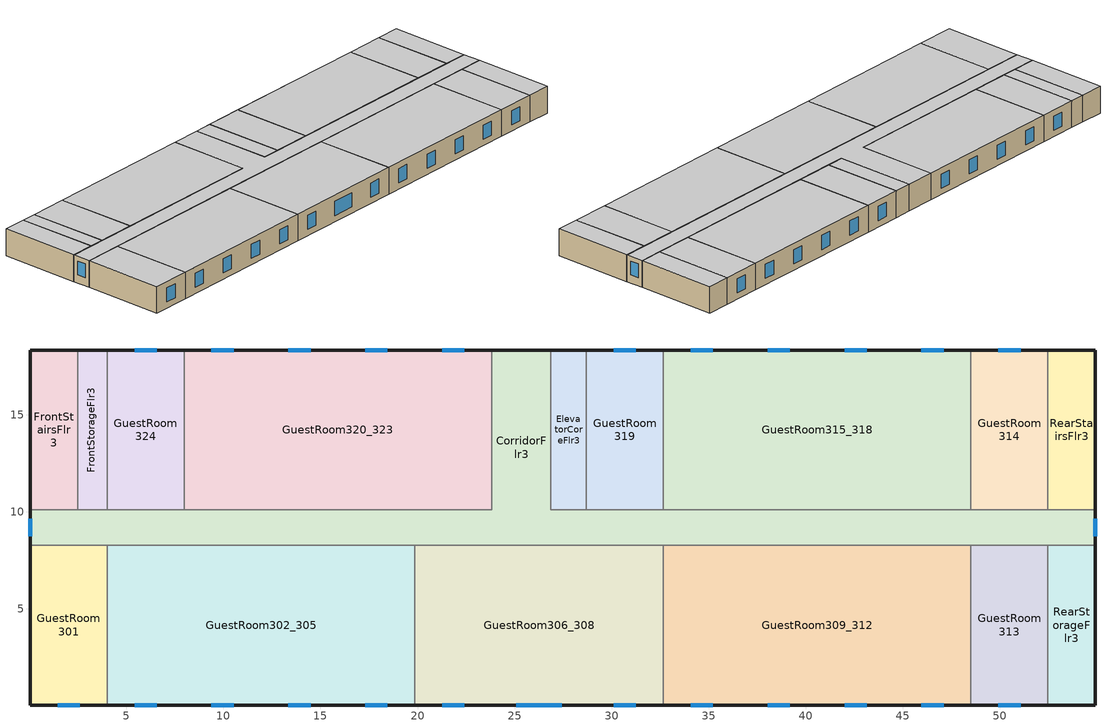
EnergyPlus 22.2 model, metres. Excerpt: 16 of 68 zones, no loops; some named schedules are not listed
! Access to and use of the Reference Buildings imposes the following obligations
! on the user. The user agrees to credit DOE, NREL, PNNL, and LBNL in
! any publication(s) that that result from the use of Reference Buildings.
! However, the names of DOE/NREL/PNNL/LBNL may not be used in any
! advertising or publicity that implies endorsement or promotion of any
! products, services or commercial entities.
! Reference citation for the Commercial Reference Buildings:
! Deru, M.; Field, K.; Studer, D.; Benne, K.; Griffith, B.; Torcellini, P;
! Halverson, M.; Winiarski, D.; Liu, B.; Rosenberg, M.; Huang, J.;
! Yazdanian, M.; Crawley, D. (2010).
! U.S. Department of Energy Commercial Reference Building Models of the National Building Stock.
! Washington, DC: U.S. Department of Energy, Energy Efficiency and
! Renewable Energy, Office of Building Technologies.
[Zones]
CorridorFlr3
 floor to CorridorFlr2 (INT-FLOOR-TOPSIDE): 54.91,8.28 0.05,8.28 0.05,10.11 23.82,10.11 23.82,18.34 26.87,18.34 26.87,10.11 54.91,10.11 z6.1
 wall outside (Steel Frame Res Ext Wall): 0.05,10.11 0.05,8.28 / 54.91,8.28 54.91,10.11 / 26.87,18.34 23.82,18.34 z6.1:8.84
 wall to RearStairsFlr3 (int-walls): 54.91,10.11 52.47,10.11 z6.1:8.84
 wall to GuestRoom320_323 (int-walls): 23.82,18.34 23.82,10.11 7.97,10.11 z6.1:8.84
 wall to GuestRoom324 (int-walls): 7.97,10.11 4.01,10.11 z6.1:8.84
 wall to FrontStorageFlr3 (int-walls): 4.01,10.11 2.49,10.11 z6.1:8.84
 wall to FrontStairsFlr3 (int-walls): 2.49,10.11 0.05,10.11 z6.1:8.84
 wall to GuestRoom301 (int-walls): 0.05,8.28 4.01,8.28 z6.1:8.84
 wall to GuestRoom302_305 (int-walls): 4.01,8.28 19.86,8.28 z6.1:8.84
 wall to GuestRoom306_308 (int-walls): 19.86,8.28 32.66,8.28 z6.1:8.84
 wall to GuestRoom309_312 (int-walls): 32.66,8.28 48.51,8.28 z6.1:8.84
 wall to GuestRoom313 (int-walls): 48.51,8.28 52.47,8.28 z6.1:8.84
 wall to RearStorageFlr3 (int-walls): 52.47,8.28 54.91,8.28 z6.1:8.84
 wall to GuestRoom314 (int-walls): 52.47,10.11 48.51,10.11 z6.1:8.84
 wall to GuestRoom315_318 (int-walls): 48.51,10.11 32.66,10.11 z6.1:8.84
 wall to GuestRoom319 (int-walls): 32.66,10.11 28.7,10.11 z6.1:8.84
 wall to ElevatorCoreFlr3 (int-walls): 28.7,10.11 26.87,10.11 26.87,18.34 z6.1:8.84
 window (Window Non-res Fixed): 0.05,9.66 0.05,8.73 / 54.91,8.73 54.91,9.66 z6.94:8.36
 ceiling to CorridorFlr4 (INT-FLOOR-UNDERSIDE): 0.05,8.28 54.91,8.28 54.91,10.11 26.87,10.11 26.87,18.34 23.82,18.34 23.82,10.11 0.05,10.11 z8.84
ElevatorCoreFlr3
 floor to ElevatorCoreFlr2 (INT-FLOOR-TOPSIDE): 28.7,10.11 26.87,10.11 26.87,18.34 28.7,18.34 z6.1
 wall outside (Steel Frame Res Ext Wall): 28.7,18.34 26.87,18.34 z6.1:8.84
 wall to GuestRoom319 (int-walls): 28.7,10.11 28.7,18.34 z6.1:8.84
 ceiling to ElevatorCoreFlr4 (INT-FLOOR-UNDERSIDE): 26.87,10.11 28.7,10.11 28.7,18.34 26.87,18.34 z8.84
FrontStairsFlr3
 floor to FrontStairsFlr2 (INT-FLOOR-TOPSIDE): 2.49,10.11 0.05,10.11 0.05,18.34 2.49,18.34 z6.1
 wall outside (Steel Frame Res Ext Wall): 2.49,18.34 0.05,18.34 0.05,10.11 z6.1:8.84
 wall to FrontStorageFlr3 (int-walls): 2.49,10.11 2.49,18.34 z6.1:8.84
 ceiling to FrontStairsFlr4 (INT-FLOOR-UNDERSIDE): 0.05,10.11 2.49,10.11 2.49,18.34 0.05,18.34 z8.84
FrontStorageFlr3
 floor to FrontStorageFlr2 (INT-FLOOR-TOPSIDE): 4.01,10.11 2.49,10.11 2.49,18.34 4.01,18.34 z6.1
 wall outside (Steel Frame Res Ext Wall): 4.01,18.34 2.49,18.34 z6.1:8.84
 wall to GuestRoom324 (int-walls): 4.01,10.11 4.01,18.34 z6.1:8.84
 ceiling to FrontStorageFlr4 (INT-FLOOR-UNDERSIDE): 2.49,10.11 4.01,10.11 4.01,18.34 2.49,18.34 z8.84
GuestRoom301
 floor to GuestRoom201 (INT-FLOOR-TOPSIDE): 4.01,0.05 0.05,0.05 0.05,8.28 4.01,8.28 z6.1
 wall outside (Steel Frame Res Ext Wall): 0.05,8.28 0.05,0.05 4.01,0.05 z6.1:8.84
 wall to GuestRoom302_305 (int-walls): 4.01,0.05 4.01,8.28 z6.1:8.84
 window (Window Res Fixed): 1.46,0.05 2.6,0.05 z6.75:8.19
 ceiling to GuestRoom401 (INT-FLOOR-UNDERSIDE): 0.05,0.05 4.01,0.05 4.01,8.28 0.05,8.28 z8.84
GuestRoom302_305
 floor to GuestRoom202_205 (INT-FLOOR-TOPSIDE): 19.86,0.05 4.01,0.05 4.01,8.28 19.86,8.28 z6.1
 wall outside (Steel Frame Res Ext Wall): 4.01,0.05 19.86,0.05 z6.1:8.84
 wall to GuestRoom306_308 (int-walls): 19.86,0.05 19.86,8.28 z6.1:8.84
 window (Window Res Fixed): 5.42,0.05 6.56,0.05 / 9.38,0.05 10.52,0.05 / 13.35,0.05 14.49,0.05 / 17.31,0.05 18.45,0.05 z6.75:8.19
 ceiling to GuestRoom402_405 (INT-FLOOR-UNDERSIDE): 4.01,0.05 19.86,0.05 19.86,8.28 4.01,8.28 z8.84
GuestRoom306_308
 floor to GuestRoom206_208 (INT-FLOOR-TOPSIDE): 32.66,0.05 19.86,0.05 19.86,8.28 32.66,8.28 z6.1
 wall outside (Steel Frame Res Ext Wall): 19.86,0.05 32.66,0.05 z6.1:8.84
 wall to GuestRoom309_312 (int-walls): 32.66,0.05 32.66,8.28 z6.1:8.84
 window (Window Res Fixed): 21.27,0.05 22.41,0.05 / 25.08,0.05 27.44,0.05 / 30.11,0.05 31.25,0.05 z6.75:8.19
 ceiling to GuestRoom406_408 (INT-FLOOR-UNDERSIDE): 19.86,0.05 32.66,0.05 32.66,8.28 19.86,8.28 z8.84
GuestRoom309_312
 floor to GuestRoom209_212 (INT-FLOOR-TOPSIDE): 48.51,0.05 32.66,0.05 32.66,8.28 48.51,8.28 z6.1
 wall outside (Steel Frame Res Ext Wall): 32.66,0.05 48.51,0.05 z6.1:8.84
 wall to GuestRoom313 (int-walls): 48.51,0.05 48.51,8.28 z6.1:8.84
 window (Window Res Fixed): 34.07,0.05 35.21,0.05 / 38.04,0.05 39.17,0.05 / 42,0.05 43.14,0.05 / 45.96,0.05 47.1,0.05 z6.75:8.19
 ceiling to GuestRoom409_412 (INT-FLOOR-UNDERSIDE): 32.66,0.05 48.51,0.05 48.51,8.28 32.66,8.28 z8.84
GuestRoom313
 floor to GuestRoom213 (INT-FLOOR-TOPSIDE): 52.47,0.05 48.51,0.05 48.51,8.28 52.47,8.28 z6.1
 wall outside (Steel Frame Res Ext Wall): 48.51,0.05 52.47,0.05 z6.1:8.84
 wall to RearStorageFlr3 (int-walls): 52.47,0.05 52.47,8.28 z6.1:8.84
 window (Window Res Fixed): 49.92,0.05 51.06,0.05 z6.75:8.19
 ceiling to GuestRoom413 (INT-FLOOR-UNDERSIDE): 48.51,0.05 52.47,0.05 52.47,8.28 48.51,8.28 z8.84
GuestRoom314
 floor to GuestRoom214 (INT-FLOOR-TOPSIDE): 52.47,10.11 48.51,10.11 48.51,18.34 52.47,18.34 z6.1
 wall outside (Steel Frame Res Ext Wall): 52.47,18.34 48.51,18.34 z6.1:8.84
 wall to RearStairsFlr3 (int-walls): 52.47,10.11 52.47,18.34 z6.1:8.84
 wall to GuestRoom315_318 (int-walls): 48.51,18.34 48.51,10.11 z6.1:8.84
 window (Window Res Fixed): 51.06,18.34 49.92,18.34 z6.75:8.19
 ceiling to GuestRoom414 (INT-FLOOR-UNDERSIDE): 48.51,10.11 52.47,10.11 52.47,18.34 48.51,18.34 z8.84
GuestRoom315_318
 floor to GuestRoom215_218 (INT-FLOOR-TOPSIDE): 48.51,10.11 32.66,10.11 32.66,18.34 48.51,18.34 z6.1
 wall outside (Steel Frame Res Ext Wall): 48.51,18.34 32.66,18.34 z6.1:8.84
 wall to GuestRoom319 (int-walls): 32.66,18.34 32.66,10.11 z6.1:8.84
 window (Window Res Fixed): 47.1,18.34 45.96,18.34 / 43.14,18.34 42,18.34 / 39.17,18.34 38.04,18.34 / 35.21,18.34 34.07,18.34 z6.75:8.19
 ceiling to GuestRoom415_418 (INT-FLOOR-UNDERSIDE): 32.66,10.11 48.51,10.11 48.51,18.34 32.66,18.34 z8.84
GuestRoom319
 floor to GuestRoom219 (INT-FLOOR-TOPSIDE): 32.66,10.11 28.7,10.11 28.7,18.34 32.66,18.34 z6.1
 wall outside (Steel Frame Res Ext Wall): 32.66,18.34 28.7,18.34 z6.1:8.84
 window (Window Res Fixed): 31.25,18.34 30.11,18.34 z6.75:8.19
 ceiling to GuestRoom419 (INT-FLOOR-UNDERSIDE): 28.7,10.11 32.66,10.11 32.66,18.34 28.7,18.34 z8.84
GuestRoom320_323
 floor to GuestRoom220_223 (INT-FLOOR-TOPSIDE): 23.82,10.11 7.97,10.11 7.97,18.34 23.82,18.34 z6.1
 wall outside (Steel Frame Res Ext Wall): 23.82,18.34 7.97,18.34 z6.1:8.84
 wall to GuestRoom324 (int-walls): 7.97,18.34 7.97,10.11 z6.1:8.84
 window (Window Res Fixed): 22.41,18.34 21.27,18.34 / 18.45,18.34 17.31,18.34 / 14.49,18.34 13.35,18.34 / 10.52,18.34 9.38,18.34 z6.75:8.19
 ceiling to GuestRoom420_423 (INT-FLOOR-UNDERSIDE): 7.97,10.11 23.82,10.11 23.82,18.34 7.97,18.34 z8.84
GuestRoom324
 floor to GuestRoom224 (INT-FLOOR-TOPSIDE): 7.97,10.11 4.01,10.11 4.01,18.34 7.97,18.34 z6.1
 wall outside (Steel Frame Res Ext Wall): 7.97,18.34 4.01,18.34 z6.1:8.84
 window (Window Res Fixed): 6.56,18.34 5.42,18.34 z6.75:8.19
 ceiling to GuestRoom424 (INT-FLOOR-UNDERSIDE): 4.01,10.11 7.97,10.11 7.97,18.34 4.01,18.34 z8.84
RearStairsFlr3
 floor to RearStairsFlr2 (INT-FLOOR-TOPSIDE): 54.91,10.11 52.47,10.11 52.47,18.34 54.91,18.34 z6.1
 wall outside (Steel Frame Res Ext Wall): 54.91,10.11 54.91,18.34 52.47,18.34 z6.1:8.84
 ceiling to RearStairsFlr4 (INT-FLOOR-UNDERSIDE): 52.47,10.11 54.91,10.11 54.91,18.34 52.47,18.34 z8.84
RearStorageFlr3
 floor to RearStorageFlr2 (INT-FLOOR-TOPSIDE): 54.91,0.05 52.47,0.05 52.47,8.28 54.91,8.28 z6.1
 wall outside (Steel Frame Res Ext Wall): 52.47,0.05 54.91,0.05 54.91,8.28 z6.1:8.84
 ceiling to RearStorageFlr4 (INT-FLOOR-UNDERSIDE): 52.47,0.05 54.91,0.05 54.91,8.28 52.47,8.28 z8.84
[Building]
Ref Bldg Small Hotel Pre1980_v1.3_5.0: North Axis {deg}=0; Terrain=City; Loads Convergence Tolerance Value {W}=0.04; Temperature Convergence Tolerance Value {deltaC}=0.2; Solar Distribution=FullInteriorAndExterior; Maximum Number of Warmup Days=25; Minimum Number of Warmup Days=6
[Site:Location]
USA MN-MINNEAPOLIS: Latitude {deg}=44.87; Longitude {deg}=-93.22; Time Zone {hr}=-6; Elevation {m}=255
[SizingPeriod:DesignDay] Day of Month=21; Humidity Condition Type=Wetbulb; Barometric Pressure {Pa}=98299; Rain Indicator=No; Snow Indicator=No; Daylight Saving Time Indicator=No; Solar Model Indicator=ASHRAEClearSky
Name | Month | Day Type | Maximum Dry-Bulb Temperature {C} | Daily Dry-Bulb Temperature Range {deltaC} | Wetbulb or DewPoint at Maximum Dry-Bulb {C} | Wind Speed {m/s} | Wind Direction {deg} | Sky Clearness
MINNEAPOLIS Ann Htg 99.6% Condns DB | 1 | WinterDesignDay | -26 | 0 | -26 | 3.9 | 310 | 0
MINNEAPOLIS Ann Clg .4% Condns WB=>MDB | 7 | SummerDesignDay | 30.7 | 10.3 | 24.8 | 6.2 | 180 | 1
[Site:WaterMainsTemperature]
Calculation Method=CORRELATION; Annual Average Outdoor Air Temperature {C}=7.21; Maximum Difference In Monthly Average Outdoor Air Temperatures {deltaC}=33.8
[Site:GroundTemperature:BuildingSurface]
19.332, 19.336, 19.402, 19.499, 20.187, 21.576, 22.125, 22.272, 20.641, 19.872, 19.644, 19.476
[Construction]
Steel Frame Res Ext Wall: Wood Siding, Steel Frame Res Wall Insulation, 1/2IN Gypsum
int-walls: 1/2IN Gypsum, 1/2IN Gypsum
INT-FLOOR-TOPSIDE: MAT-CC05 4 HW CONCRETE, CP02 CARPET PAD
INT-FLOOR-UNDERSIDE: CP02 CARPET PAD, MAT-CC05 4 HW CONCRETE
Window Non-res Fixed: NonRes Fixed Assembly Window
Window Res Fixed: Res Fixed Assembly Window
InteriorFurnishings: Std Wood 6inch
[Material] Thermal Absorptance=0.9
Name | Roughness | Thickness {m} | Conductivity {W/m-K} | Density {kg/m3} | Specific Heat {J/kg-K} | Solar Absorptance | Visible Absorptance
Steel Frame Res Wall Insulation | MediumRough | 0.0438366 | 0.049 | 265 | 836.8 | 0.7 | 0.7
Std Wood 6inch | MediumSmooth | 0.15 | 0.12 | 540 | 1210 | 0.7 | 0.7
Wood Siding | MediumSmooth | 0.01 | 0.11 | 544.62 | 1210 | 0.78 | 0.78
1/2IN Gypsum | Smooth | 0.0127 | 0.16 | 784.9 | 830 | 0.92 | 0.92
MAT-CC05 4 HW CONCRETE | Rough | 0.1016 | 1.311 | 2240 | 836.8 | 0.7 | 0.7
[WindowMaterial:SimpleGlazingSystem] U-Factor {W/m2-K}=3.52036; Solar Heat Gain Coefficient=0.41
NonRes Fixed Assembly Window; Res Fixed Assembly Window
[Material:NoMass]
CP02 CARPET PAD: Roughness=VeryRough; Thermal Resistance {m2-K/W}=0.2165; Thermal Absorptance=0.9; Solar Absorptance=0.7; Visible Absorptance=0.8
[Zone] Type=1; Multiplier=1; Floor Area {m2}=autocalculate; Part of Total Floor Area=Yes
CorridorFlr3; ElevatorCoreFlr3; FrontStairsFlr3; FrontStorageFlr3; GuestRoom301; GuestRoom302_305; GuestRoom306_308; GuestRoom309_312; GuestRoom313; GuestRoom314; GuestRoom315_318; GuestRoom319; GuestRoom320_323; GuestRoom324; RearStairsFlr3; RearStorageFlr3
[People] Number of People Schedule=GuestRoom_Occ_Sch; Number of People Calculation Method=Area/Person; Fraction Radiant=0.3; Sensible Heat Fraction=AUTOCALCULATE; Activity Level Schedule=ACTIVITY_SCH; Enable ASHRAE 55 Comfort Warnings=No; Mean Radiant Temperature Calculation Type=ZoneAveraged; Work Efficiency Schedule=WORK_EFF_SCH; Clothing Insulation Calculation Method=ClothingInsulationSchedule; Clothing Insulation Schedule=CLOTHING_SCH; Air Velocity Schedule=AIR_VELO_SCH; Thermal Comfort Model 1 Type=FANGER
Name | Zone or ZoneList or Space or SpaceList | Floor Area per Person {m2/person}
GuestRoom301 People | GuestRoom301 | 23.41
GuestRoom302_305 People | GuestRoom302_305 | 23.41
GuestRoom306_308 People | GuestRoom306_308 | 21.74
GuestRoom309_312 People | GuestRoom309_312 | 23.41
GuestRoom313 People | GuestRoom313 | 23.41
GuestRoom314 People | GuestRoom314 | 23.41
GuestRoom315_318 People | GuestRoom315_318 | 23.41
GuestRoom319 People | GuestRoom319 | 23.41
GuestRoom320_323 People | GuestRoom320_323 | 23.41
GuestRoom324 People | GuestRoom324 | 23.41
[Lights] Design Level Calculation Method=Watts/Area; Return Air Fraction=0; Fraction Radiant=0.7; Fraction Visible=0.2; Fraction Replaceable=1; Return Air Fraction Calculated from Plenum Temperature=No
Name | Zone or ZoneList or Space or SpaceList | Schedule | Watts per Zone Floor Area {W/m2}
CorridorFlr3_Lights | CorridorFlr3 | Corridor_Ltg_Sch | 9.25
FrontStairsFlr3_Lights | FrontStairsFlr3 | Corridor_Ltg_Sch | 8.82
FrontStorageFlr3_Lights | FrontStorageFlr3 | Storage_Ltg_Sch | 4.84
GuestRoom301_Lights | GuestRoom301 | GuestRoom_Ltg_Sch_Base | 18.72
GuestRoom302_305_Lights | GuestRoom302_305 | GuestRoom_Ltg_Sch_Base | 18.72
GuestRoom306_308_Lights | GuestRoom306_308 | GuestRoom_Ltg_Sch_Base | 18.72
GuestRoom309_312_Lights | GuestRoom309_312 | GuestRoom_Ltg_Sch_Base | 18.72
GuestRoom313_Lights | GuestRoom313 | GuestRoom_Ltg_Sch_Base | 18.72
GuestRoom314_Lights | GuestRoom314 | GuestRoom_Ltg_Sch_Base | 18.72
GuestRoom315_318_Lights | GuestRoom315_318 | GuestRoom_Ltg_Sch_Base | 18.72
GuestRoom319_Lights | GuestRoom319 | GuestRoom_Ltg_Sch_Base | 18.72
GuestRoom320_323_Lights | GuestRoom320_323 | GuestRoom_Ltg_Sch_Base | 18.72
GuestRoom324_Lights | GuestRoom324 | GuestRoom_Ltg_Sch_Base | 18.72
RearStairsFlr3_Lights | RearStairsFlr3 | Corridor_Ltg_Sch | 8.82
RearStorageFlr3_Lights | RearStorageFlr3 | Storage_Ltg_Sch | 4.84
[ElectricEquipment] Schedule=GuestRoom_Eqp_Sch; Design Level Calculation Method=Watts/Area; Watts per Zone Floor Area {W/m2}=14.3; Fraction Latent=0; Fraction Radiant=0.5; Fraction Lost=0
Name | Zone or ZoneList or Space or SpaceList
GuestRoom301_PlugMisc_Equip | GuestRoom301
GuestRoom302_305_PlugMisc_Equip | GuestRoom302_305
GuestRoom306_308_PlugMisc_Equip | GuestRoom306_308
GuestRoom309_312_PlugMisc_Equip | GuestRoom309_312
GuestRoom313_PlugMisc_Equip | GuestRoom313
GuestRoom314_PlugMisc_Equip | GuestRoom314
GuestRoom315_318_PlugMisc_Equip | GuestRoom315_318
GuestRoom319_PlugMisc_Equip | GuestRoom319
GuestRoom320_323_PlugMisc_Equip | GuestRoom320_323
GuestRoom324_PlugMisc_Equip | GuestRoom324
[Exterior:Lights]
Exterior Facade Lighting: Schedule=ALWAYS_ON; Design Level {W}=16715; Control Option=AstronomicalClock
[ZoneInfiltration:DesignFlowRate] Design Flow Rate Calculation Method=Flow/ExteriorArea; Flow Rate per Exterior Surface Area {m3/s-m2}=0.001133; Constant Term Coefficient=1; Temperature Term Coefficient=0; Velocity Term Coefficient=0; Velocity Squared Term Coefficient=0
Name | Zone or ZoneList or Space or SpaceList | Schedule
CorridorFlr3_Infiltration | CorridorFlr3 | INFIL_HALF_ON_SCH
ElevatorCoreFlr3_Infiltration | ElevatorCoreFlr3 | INFIL_HALF_ON_SCH
FrontStairsFlr3_Infiltration | FrontStairsFlr3 | INFIL_SCH
FrontStorageFlr3_Infiltration | FrontStorageFlr3 | INFIL_HALF_ON_SCH
GuestRoom301_Infiltration | GuestRoom301 | INFIL_HALF_ON_SCH
GuestRoom302_305_Infiltration | GuestRoom302_305 | INFIL_HALF_ON_SCH
GuestRoom306_308_Infiltration | GuestRoom306_308 | INFIL_HALF_ON_SCH
GuestRoom309_312_Infiltration | GuestRoom309_312 | INFIL_HALF_ON_SCH
GuestRoom313_Infiltration | GuestRoom313 | INFIL_HALF_ON_SCH
GuestRoom314_Infiltration | GuestRoom314 | INFIL_HALF_ON_SCH
GuestRoom315_318_Infiltration | GuestRoom315_318 | INFIL_HALF_ON_SCH
GuestRoom319_Infiltration | GuestRoom319 | INFIL_HALF_ON_SCH
GuestRoom320_323_Infiltration | GuestRoom320_323 | INFIL_HALF_ON_SCH
GuestRoom324_Infiltration | GuestRoom324 | INFIL_HALF_ON_SCH
RearStairsFlr3_Infiltration | RearStairsFlr3 | INFIL_SCH
RearStorageFlr3_Infiltration | RearStorageFlr3 | INFIL_HALF_ON_SCH
[InternalMass] Construction=InteriorFurnishings
Name | Zone or ZoneList | Surface Area {m2}
CorridorFlr3 Internal Mass | CorridorFlr3 | 250.8404
FrontStairsFlr3 Internal Mass | FrontStairsFlr3 | 40.1341
FrontStorageFlr3 Internal Mass | FrontStorageFlr3 | 25.0838
GuestRoom301 Internal Mass | GuestRoom301 | 65.2227
GuestRoom302_305 Internal Mass | GuestRoom302_305 | 260.8908
GuestRoom306_308 Internal Mass | GuestRoom306_308 | 210.7195
GuestRoom309_312 Internal Mass | GuestRoom309_312 | 260.8908
GuestRoom313 Internal Mass | GuestRoom313 | 65.2227
GuestRoom314 Internal Mass | GuestRoom314 | 65.2179
GuestRoom315_318 Internal Mass | GuestRoom315_318 | 260.8717
GuestRoom319 Internal Mass | GuestRoom319 | 65.2179
GuestRoom320_323 Internal Mass | GuestRoom320_323 | 260.8717
GuestRoom324 Internal Mass | GuestRoom324 | 65.2179
RearStairsFlr3 Internal Mass | RearStairsFlr3 | 40.144
RearStorageFlr3 Internal Mass | RearStorageFlr3 | 40.1469
[Zone equipment]
FrontStairsFlr3: FrontStairsFlr3 Unit Heater
FrontStorageFlr3: FrontStorageFlr3 Unit Heater
GuestRoom301: GuestRoom301 PTAC
GuestRoom302_305: GuestRoom302_305 PTAC
GuestRoom306_308: GuestRoom306_308 PTAC
GuestRoom309_312: GuestRoom309_312 PTAC
GuestRoom313: GuestRoom313 PTAC
GuestRoom314: GuestRoom314 PTAC
GuestRoom315_318: GuestRoom315_318 PTAC
GuestRoom319: GuestRoom319 PTAC
GuestRoom320_323: GuestRoom320_323 PTAC
GuestRoom324: GuestRoom324 PTAC
CorridorFlr3: CorridorFlr3 PTAC
RearStairsFlr3: RearStairsFlr3 Unit Heater
RearStorageFlr3: RearStorageFlr3 Unit Heater
[Sizing:Zone] Zone Cooling Design Supply Air Temperature Input Method=SupplyAirTemperature; Zone Cooling Design Supply Air Temperature {C}=14; Zone Heating Design Supply Air Temperature Input Method=SupplyAirTemperature; Zone Heating Design Supply Air Temperature {C}=40; Zone Cooling Design Supply Air Humidity Ratio {kgWater/kgDryAir}=0.0085; Zone Heating Design Supply Air Humidity Ratio {kgWater/kgDryAir}=0.008; Cooling Design Air Flow Method=DesignDay; Heating Design Air Flow Method=DesignDay; Account for Dedicated Outdoor Air System=No; Dedicated Outdoor Air System Control Strategy=NeutralSupplyAir; Dedicated Outdoor Air Low Setpoint Temperature for Design {C}=autosize; Dedicated Outdoor Air High Setpoint Temperature for Design {C}=autosize; Zone Load Sizing Method=Sensible Load Only No Latent Load; Zone Latent Cooling Design Supply Air Humidity Ratio Input Method=HumidityRatioDifference; Zone Cooling Design Supply Air Humidity Ratio Difference {kgWater/kgDryAir}=0.005; Zone Latent Heating Design Supply Air Humidity Ratio Input Method=HumidityRatioDifference; Zone Humidification Design Supply Air Humidity Ratio Difference {kgWater/kgDryAir}=0.005
Name | Design Specification Outdoor Air Object
CorridorFlr3 | SZ DSOA CorridorFlr3
FrontStairsFlr3 | SZ DSOA FrontStairsFlr3
FrontStorageFlr3 | SZ DSOA FrontStorageFlr3
GuestRoom301 | SZ DSOA GuestRoom301
GuestRoom302_305 | SZ DSOA GuestRoom302_305
GuestRoom306_308 | SZ DSOA GuestRoom306_308
GuestRoom309_312 | SZ DSOA GuestRoom309_312
GuestRoom313 | SZ DSOA GuestRoom313
GuestRoom314 | SZ DSOA GuestRoom314
GuestRoom315_318 | SZ DSOA GuestRoom315_318
GuestRoom319 | SZ DSOA GuestRoom319
GuestRoom320_323 | SZ DSOA GuestRoom320_323
GuestRoom324 | SZ DSOA GuestRoom324
RearStairsFlr3 | SZ DSOA RearStairsFlr3
RearStorageFlr3 | SZ DSOA RearStorageFlr3
[ZoneControl:Thermostat] Control Type Schedule=Dual Zone Control Type Sched
Name | Zone or ZoneList | Control 1
CorridorFlr3 Thermostat | CorridorFlr3 | CorridorFlr3 DualSPSched
FrontStairsFlr3 Thermostat | FrontStairsFlr3 | FrontStairsFlr3 DualSPSched
FrontStorageFlr3 Thermostat | FrontStorageFlr3 | FrontStorageFlr3 DualSPSched
GuestRoom301 Thermostat | GuestRoom301 | GuestRoom301 DualSPSched
GuestRoom302_305 Thermostat | GuestRoom302_305 | GuestRoom302_305 DualSPSched
GuestRoom306_308 Thermostat | GuestRoom306_308 | GuestRoom306_308 DualSPSched
GuestRoom309_312 Thermostat | GuestRoom309_312 | GuestRoom309_312 DualSPSched
GuestRoom313 Thermostat | GuestRoom313 | GuestRoom313 DualSPSched
GuestRoom314 Thermostat | GuestRoom314 | GuestRoom314 DualSPSched
GuestRoom315_318 Thermostat | GuestRoom315_318 | GuestRoom315_318 DualSPSched
GuestRoom319 Thermostat | GuestRoom319 | GuestRoom319 DualSPSched
GuestRoom320_323 Thermostat | GuestRoom320_323 | GuestRoom320_323 DualSPSched
GuestRoom324 Thermostat | GuestRoom324 | GuestRoom324 DualSPSched
RearStairsFlr3 Thermostat | RearStairsFlr3 | RearStairsFlr3 DualSPSched
RearStorageFlr3 Thermostat | RearStorageFlr3 | RearStorageFlr3 DualSPSched
[UtilityCost:Charge:Block]
Utility Cost Charge Block=annualEnergyCharge; Tariff=NorthernStatesPow_A-14_GeneralService; Source Variable=totalEnergy; Season=annual; Category Variable=EnergyCharges; Block Size Multiplier Value or Variable=TotalDemand; Block Size 1 Value or Variable=400; Block 1 Cost per Unit Value or Variable=0.0331; Block Size 2 Value or Variable=remaining; Block 2 Cost per Unit Value or Variable=0.0261
[UtilityCost:Charge:Simple]
Name | Utility Cost Charge Simple | Tariff | Source Variable | Season | Category Variable | Cost per Unit Value or Variable
 | WinterBasicDemandCharge | NorthernStatesPow_A-14_GeneralService | TotalDemand | Winter | DemandCharges | 6.61
 | SummerBasicDemandCharge | NorthernStatesPow_A-14_GeneralService | TotalDemand | Summer | DemandCharges | 9.26
 | TaxofSixPercent | NorthernStatesPow_A-14_GeneralService | SubTotal | Annual | Taxes | 0.06
 | SummerBasicEnergyCharge | NorthernStatesPow_A-10_SmallGeneral | TotalEnergy | Summer | EnergyCharges | 0.0758
 | WinterBasicEnergyCharge | NorthernStatesPow_A-10_SmallGeneral | TotalEnergy | Winter | EnergyCharges | 0.0658
 | TaxofSixPercent | NorthernStatesPow_A-10_SmallGeneral | SubTotal | Annual | Taxes | 0.06
 | MonthlyRateGasCharge | MN_EIAMonthlyRateGas | totalEnergy | Annual | EnergyCharges | MN_MonthlyGasRates
